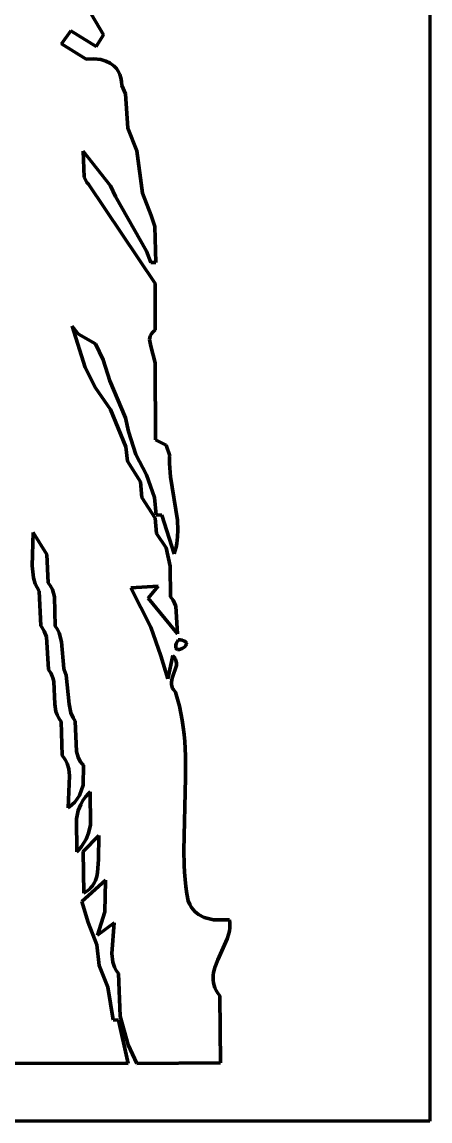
# Model space of a CAD drawing. Header units: millimetres. Extents: x 0 to 6.58, y 0 to 6.88.
# Drawn here: x 5.798 to 6.583, y 0 to 2.116 of the extents above; entities that cross this region are included whole.
import ezdxf

# ---------------------------------------------------------------- set-up
doc = ezdxf.new("R2010")
doc.units = ezdxf.units.MM
doc.layers.add('color#020202ff', color=7, linetype='CONTINUOUS', lineweight=100)
doc.layers.add('color#ffffffff', color=7, linetype='CONTINUOUS', lineweight=100)

msp = doc.modelspace()

# ---------------------------------------------------------------- linework, layer by layer
at = {"layer": 'color#020202ff'}
for p, q in [((5.9319, 2.1303), (5.955, 2.0911)), ((5.8921, 2.0984), (5.8745, 2.0737)), ((5.9412, 2.0686), (5.8921, 2.0984)), ((5.8745, 2.0737), (5.9221, 2.0439)), ((5.955, 2.0911), (5.9412, 2.0686)), ((5.9221, 2.0439), (5.9364, 2.0449)), ((5.9364, 2.0449), (5.9501, 2.0433)), ((5.9501, 2.0433), (5.9596, 2.0405)), ((5.9596, 2.0405), (5.9682, 2.0362)), ((5.9682, 2.0362), (5.9758, 2.0305)), ((5.9758, 2.0305), (5.9801, 2.026)), ((5.9801, 2.026), (5.9837, 2.0207)), ((5.9837, 2.0207), (5.9866, 2.0149)), ((5.9866, 2.0149), (5.9888, 2.0084)), ((5.9888, 2.0084), (5.9901, 2.0012)), ((5.9901, 2.0012), (5.9904, 1.9934)), ((5.9904, 1.9934), (5.9975, 1.9775)), ((5.9975, 1.9775), (6.0021, 1.9112)), ((6.0021, 1.9112), (6.0191, 1.8677)), ((5.9686, 1.8003), (5.9159, 1.8669)), ((5.9159, 1.8669), (5.9183, 1.8171)), ((6.0191, 1.8677), (6.0305, 1.7864)), ((5.9183, 1.8171), (5.9232, 1.807)), ((5.9232, 1.807), (5.9262, 1.8034)), ((5.9262, 1.8034), (6.0549, 1.612)), ((5.9785, 1.7796), (5.9686, 1.8003)), ((6.0381, 1.6747), (5.9785, 1.7796)), ((6.0305, 1.7864), (6.0468, 1.743)), ((6.0468, 1.743), (6.0539, 1.722)), ((6.0539, 1.722), (6.0562, 1.6524)), ((6.0461, 1.6529), (6.0381, 1.6747)), ((6.0562, 1.6524), (6.0461, 1.6529)), ((6.0549, 1.612), (6.0546, 1.5222)), ((5.9074, 1.5145), (5.8948, 1.5304)), ((5.8948, 1.5304), (5.9202, 1.4503)), ((5.9401, 1.4958), (5.9074, 1.5145)), ((6.0452, 1.5108), (6.044, 1.5046)), ((6.044, 1.5046), (6.046, 1.4914)), ((6.0472, 1.5148), (6.0452, 1.5108)), ((6.0503, 1.5186), (6.0472, 1.5148)), ((6.0523, 1.5204), (6.0503, 1.5186)), ((6.0546, 1.5222), (6.0523, 1.5204)), ((5.9547, 1.4651), (5.9401, 1.4958)), ((6.046, 1.4914), (6.0549, 1.4595)), ((5.9677, 1.4251), (5.9547, 1.4651)), ((5.9202, 1.4503), (5.9397, 1.4111)), ((6.0549, 1.4595), (6.0556, 1.3113)), ((5.9976, 1.3536), (5.9677, 1.4251)), ((5.9397, 1.4111), (5.9684, 1.3694)), ((5.9684, 1.3694), (5.9979, 1.2979)), ((6.0031, 1.3271), (5.9976, 1.3536)), ((6.0176, 1.2832), (6.0031, 1.3271)), ((5.9979, 1.2979), (6.0015, 1.27)), ((6.0556, 1.3113), (6.076, 1.3008)), ((6.076, 1.3008), (6.0826, 1.2808)), ((6.0015, 1.27), (6.0267, 1.2306)), ((6.0381, 1.2442), (6.0176, 1.2832)), ((6.0825, 1.279), (6.0823, 1.266)), ((6.0826, 1.2808), (6.0825, 1.279)), ((6.0823, 1.266), (6.0843, 1.2401)), ((6.0267, 1.2306), (6.0289, 1.2005)), ((6.0535, 1.2003), (6.0381, 1.2442)), ((6.0843, 1.2401), (6.0976, 1.1566)), ((6.0289, 1.2005), (6.0544, 1.1606)), ((6.0565, 1.167), (6.0535, 1.2003)), ((6.0673, 1.1663), (6.0565, 1.167)), ((6.0911, 1.092), (6.0673, 1.1663)), ((6.0544, 1.1606), (6.0571, 1.1313)), ((6.0976, 1.1566), (6.0985, 1.1373)), ((5.8197, 1.1329), (5.8182, 1.0689)), ((5.8464, 1.0903), (5.8197, 1.1329)), ((6.0571, 1.1313), (6.0757, 1.1033)), ((6.0979, 1.1244), (6.0962, 1.1115)), ((6.0985, 1.1373), (6.0979, 1.1244)), ((6.0757, 1.1033), (6.0834, 1.0682)), ((6.0949, 1.105), (6.0932, 1.0985)), ((6.0962, 1.1115), (6.0949, 1.105)), ((5.8485, 1.0358), (5.8464, 1.0903)), ((6.0932, 1.0985), (6.0911, 1.092)), ((5.8182, 1.0689), (5.8207, 1.0454)), ((6.0834, 1.0682), (6.0843, 1.0088)), ((5.8207, 1.0454), (5.8241, 1.0342)), ((5.8241, 1.0342), (5.8274, 1.027)), ((5.8274, 1.027), (5.8316, 1.02)), ((5.8316, 1.02), (5.8347, 0.9533)), ((5.8526, 1.0309), (5.8485, 1.0358)), ((5.8571, 1.0232), (5.8526, 1.0309)), ((5.8612, 1.0093), (5.8571, 1.0232)), ((6.0604, 1.0294), (6.0081, 1.0261)), ((6.0081, 1.0261), (6.0462, 0.9505)), ((6.0413, 1.0068), (6.0604, 1.0294)), ((5.8621, 0.9525), (5.8612, 1.0093)), ((6.0979, 0.9381), (6.0413, 1.0068)), ((6.0843, 1.0088), (6.0895, 1.0027)), ((6.0895, 1.0027), (6.0947, 0.9914)), ((6.0947, 0.9914), (6.0979, 0.9381)), ((5.8347, 0.9533), (5.8366, 0.9509)), ((5.866, 0.9475), (5.8621, 0.9525)), ((5.8366, 0.9509), (5.8414, 0.9431)), ((5.8414, 0.9431), (5.8454, 0.932)), ((5.8454, 0.932), (5.8492, 0.8692)), ((5.8702, 0.9397), (5.866, 0.9475)), ((5.8743, 0.9226), (5.8702, 0.9397)), ((6.0462, 0.9505), (6.0656, 0.8952)), ((5.8787, 0.8714), (5.8743, 0.9226)), ((6.0941, 0.9137), (6.0944, 0.9161)), ((6.0942, 0.9117), (6.0941, 0.9137)), ((6.0947, 0.9101), (6.0942, 0.9117)), ((6.0944, 0.9161), (6.0953, 0.9191)), ((6.0955, 0.909), (6.0947, 0.9101)), ((6.0953, 0.9191), (6.0967, 0.9225)), ((6.0967, 0.9225), (6.0986, 0.9265)), ((6.0986, 0.9265), (6.103, 0.9261)), ((6.103, 0.9261), (6.1065, 0.9254)), ((6.1065, 0.9254), (6.1094, 0.9246)), ((6.1115, 0.9129), (6.1066, 0.9095)), ((6.1094, 0.9246), (6.1116, 0.9236)), ((6.1138, 0.9156), (6.1115, 0.9129)), ((6.1116, 0.9236), (6.1132, 0.9224)), ((6.1132, 0.9224), (6.1142, 0.9212)), ((6.1145, 0.917), (6.1138, 0.9156)), ((6.1142, 0.9212), (6.1147, 0.9198)), ((6.1148, 0.9185), (6.1145, 0.917)), ((6.1147, 0.9198), (6.1148, 0.9185)), ((6.0656, 0.8952), (6.079, 0.8515)), ((6.079, 0.8515), (6.0884, 0.8961)), ((6.0884, 0.8961), (6.0906, 0.8938)), ((6.0906, 0.8938), (6.0923, 0.8915)), ((6.0923, 0.8915), (6.0937, 0.8892)), ((6.0937, 0.8892), (6.0947, 0.8868)), ((6.0966, 0.9082), (6.0955, 0.909)), ((6.0979, 0.9077), (6.0966, 0.9082)), ((6.0995, 0.9075), (6.0979, 0.9077)), ((6.1012, 0.9077), (6.0995, 0.9075)), ((6.1066, 0.9095), (6.1012, 0.9077)), ((5.8492, 0.8692), (5.8516, 0.8662)), ((5.8796, 0.8685), (5.8787, 0.8714)), ((5.8833, 0.8586), (5.8796, 0.8685)), ((6.0955, 0.8772), (6.0875, 0.8525)), ((6.0947, 0.8868), (6.0956, 0.882)), ((6.0956, 0.882), (6.0955, 0.8772)), ((5.8516, 0.8662), (5.8537, 0.863)), ((5.8537, 0.863), (5.8554, 0.8598)), ((5.8554, 0.8598), (5.8581, 0.8532)), ((5.8581, 0.8532), (5.8598, 0.8463)), ((5.8598, 0.8463), (5.8617, 0.8027)), ((5.889, 0.8025), (5.8833, 0.8586)), ((6.0875, 0.8525), (6.086, 0.8451)), ((6.086, 0.8451), (6.086, 0.8402)), ((6.086, 0.8402), (6.0864, 0.8378)), ((6.0864, 0.8378), (6.0871, 0.8353)), ((6.0871, 0.8353), (6.0882, 0.8329)), ((6.0882, 0.8329), (6.0897, 0.8306)), ((6.0897, 0.8306), (6.0916, 0.8282)), ((6.0916, 0.8282), (6.0939, 0.8258)), ((6.0939, 0.8258), (6.0979, 0.8124)), ((6.0979, 0.8124), (6.1013, 0.7989)), ((5.8617, 0.8027), (5.8638, 0.7886)), ((5.8638, 0.7886), (5.866, 0.7819)), ((5.8927, 0.7856), (5.889, 0.8025)), ((5.897, 0.776), (5.8927, 0.7856)), ((6.1013, 0.7989), (6.1043, 0.7853)), ((6.1043, 0.7853), (6.1067, 0.7717)), ((5.866, 0.7819), (5.8693, 0.7754)), ((5.8693, 0.7754), (5.8714, 0.7723)), ((5.8714, 0.7723), (5.8739, 0.7693)), ((5.8739, 0.7693), (5.8758, 0.7037)), ((5.9009, 0.7698), (5.897, 0.776)), ((5.903, 0.7116), (5.9009, 0.7698)), ((6.1067, 0.7717), (6.1087, 0.758)), ((6.1087, 0.758), (6.1102, 0.7442)), ((6.1102, 0.7442), (6.1114, 0.7304)), ((6.1114, 0.7304), (6.1128, 0.7027)), ((5.8758, 0.7037), (5.8783, 0.7007)), ((5.8783, 0.7007), (5.8824, 0.6946)), ((5.9063, 0.7003), (5.903, 0.7116)), ((5.9106, 0.6924), (5.9063, 0.7003)), ((6.1128, 0.7027), (6.1131, 0.6608)), ((5.8824, 0.6946), (5.8855, 0.6883)), ((5.8855, 0.6883), (5.8885, 0.6782)), ((5.8885, 0.6782), (5.8901, 0.6642)), ((5.9145, 0.6875), (5.9106, 0.6924)), ((5.9168, 0.6852), (5.9145, 0.6875)), ((5.9159, 0.6467), (5.9168, 0.6852)), ((5.8901, 0.6642), (5.8873, 0.6026)), ((6.1131, 0.6608), (6.1096, 0.5206)), ((5.9088, 0.6265), (5.9159, 0.6467)), ((5.8901, 0.6047), (5.8999, 0.6137)), ((5.8999, 0.6137), (5.9088, 0.6265)), ((5.9155, 0.6168), (5.9114, 0.6095)), ((5.9205, 0.6238), (5.9155, 0.6168)), ((5.9265, 0.6304), (5.9205, 0.6238)), ((5.9298, 0.6336), (5.9265, 0.6304)), ((5.93, 0.5703), (5.9298, 0.6336)), ((5.8873, 0.6026), (5.8901, 0.6047)), ((5.9068, 0.598), (5.903, 0.5819)), ((5.9114, 0.6095), (5.9068, 0.598)), ((5.903, 0.5819), (5.9038, 0.5184)), ((5.9217, 0.5427), (5.9263, 0.5542)), ((5.9263, 0.5542), (5.93, 0.5703)), ((5.9129, 0.5283), (5.9177, 0.5354)), ((5.9465, 0.5496), (5.9159, 0.519)), ((5.9177, 0.5354), (5.9217, 0.5427)), ((5.9454, 0.5034), (5.9465, 0.5496)), ((5.9038, 0.5184), (5.907, 0.5216)), ((5.907, 0.5216), (5.9129, 0.5283)), ((5.9159, 0.519), (5.9172, 0.4386)), ((6.1096, 0.5206), (6.1104, 0.4927)), ((5.944, 0.4783), (5.9454, 0.5034)), ((6.1104, 0.4927), (6.1112, 0.4788)), ((5.9397, 0.463), (5.9423, 0.4705)), ((5.9423, 0.4705), (5.944, 0.4783)), ((6.1112, 0.4788), (6.1123, 0.465)), ((5.9594, 0.4637), (5.9134, 0.4227)), ((5.925, 0.4437), (5.9283, 0.4465)), ((5.9283, 0.4465), (5.9312, 0.4495)), ((5.9312, 0.4495), (5.9338, 0.4527)), ((5.9338, 0.4527), (5.9361, 0.456)), ((5.9361, 0.456), (5.938, 0.4594)), ((5.938, 0.4594), (5.9397, 0.463)), ((5.9577, 0.4024), (5.9593, 0.4621)), ((5.9593, 0.4621), (5.9594, 0.4637)), ((6.1123, 0.465), (6.1139, 0.4512)), ((6.1139, 0.4512), (6.1158, 0.4374)), ((5.9172, 0.4386), (5.9213, 0.441)), ((5.9213, 0.441), (5.925, 0.4437)), ((6.1158, 0.4374), (6.1182, 0.4237)), ((6.1182, 0.4237), (6.1212, 0.4169)), ((5.9134, 0.4227), (5.9257, 0.3821)), ((5.9434, 0.3579), (5.9577, 0.4024)), ((6.1212, 0.4169), (6.1247, 0.411)), ((6.1247, 0.411), (6.1308, 0.4035)), ((6.1308, 0.4035), (6.1379, 0.3976)), ((5.9257, 0.3821), (5.9427, 0.3391)), ((5.976, 0.3817), (5.9434, 0.3579)), ((5.9711, 0.3224), (5.976, 0.3817)), ((6.1379, 0.3976), (6.1487, 0.3919)), ((6.1487, 0.3919), (6.167, 0.3874)), ((6.167, 0.3874), (6.1974, 0.3873)), ((6.1974, 0.3873), (6.1981, 0.3819)), ((6.1981, 0.3819), (6.1983, 0.3766)), ((6.1963, 0.3608), (6.1932, 0.3505)), ((6.1974, 0.366), (6.1963, 0.3608)), ((6.198, 0.3712), (6.1974, 0.366)), ((6.1983, 0.3766), (6.198, 0.3712)), ((5.9427, 0.3391), (5.9468, 0.2996)), ((6.1932, 0.3505), (6.1753, 0.3103)), ((5.9732, 0.3055), (5.9711, 0.3224)), ((5.9468, 0.2996), (5.9634, 0.2574)), ((5.9766, 0.2959), (5.9732, 0.3055)), ((6.1753, 0.3103), (6.1695, 0.2956)), ((5.9799, 0.2897), (5.9766, 0.2959)), ((5.9843, 0.2838), (5.9799, 0.2897)), ((5.9876, 0.2021), (5.9843, 0.2838)), ((6.1663, 0.2809), (6.1659, 0.276)), ((6.1659, 0.276), (6.1661, 0.2711)), ((6.167, 0.2858), (6.1663, 0.2809)), ((6.1681, 0.2907), (6.167, 0.2858)), ((6.1695, 0.2956), (6.1681, 0.2907)), ((5.9634, 0.2574), (5.9737, 0.1948)), ((6.1661, 0.2711), (6.1667, 0.2661)), ((6.1667, 0.2661), (6.1679, 0.2612)), ((6.1679, 0.2612), (6.1697, 0.2563)), ((6.1697, 0.2563), (6.1722, 0.2513)), ((6.1722, 0.2513), (6.1753, 0.2463)), ((6.1753, 0.2463), (6.1792, 0.2413)), ((6.1792, 0.2413), (6.1802, 0.1121)), ((5.9737, 0.1948), (5.9844, 0.1942)), ((5.9844, 0.1942), (6.0028, 0.1108)), ((6.003, 0.1465), (5.9876, 0.2021)), ((6.0193, 0.111), (6.003, 0.1465)), ((6.0028, 0.1108), (5.7624, 0.1113)), ((6.1802, 0.1121), (6.0193, 0.111))]:
    msp.add_line(p, q, dxfattribs=at)
at = {"layer": 'color#ffffffff'}
for p, q in [((6.5833, 6.875), (6.5833, 0)), ((5.955, 2.0911), (5.9319, 2.1303)), ((5.8745, 2.0737), (5.8921, 2.0984)), ((5.8921, 2.0984), (5.9412, 2.0686)), ((5.9221, 2.0439), (5.8745, 2.0737)), ((5.9412, 2.0686), (5.955, 2.0911)), ((5.9364, 2.0449), (5.9221, 2.0439)), ((5.9501, 2.0433), (5.9364, 2.0449)), ((5.9596, 2.0405), (5.9501, 2.0433)), ((5.9682, 2.0362), (5.9596, 2.0405)), ((5.9758, 2.0305), (5.9682, 2.0362)), ((5.9801, 2.026), (5.9758, 2.0305)), ((5.9837, 2.0207), (5.9801, 2.026)), ((5.9866, 2.0149), (5.9837, 2.0207)), ((5.9888, 2.0084), (5.9866, 2.0149)), ((5.9901, 2.0012), (5.9888, 2.0084)), ((5.9904, 1.9934), (5.9901, 2.0012)), ((5.9975, 1.9775), (5.9904, 1.9934)), ((6.0021, 1.9112), (5.9975, 1.9775)), ((6.0191, 1.8677), (6.0021, 1.9112)), ((5.9183, 1.8171), (5.9159, 1.8669)), ((5.9159, 1.8669), (5.9686, 1.8003)), ((6.0305, 1.7864), (6.0191, 1.8677)), ((5.9232, 1.807), (5.9183, 1.8171)), ((5.9262, 1.8034), (5.9232, 1.807)), ((6.0549, 1.612), (5.9262, 1.8034)), ((5.9686, 1.8003), (5.9785, 1.7796)), ((5.9785, 1.7796), (6.0381, 1.6747)), ((6.0468, 1.743), (6.0305, 1.7864)), ((6.0539, 1.722), (6.0468, 1.743)), ((6.0562, 1.6524), (6.0539, 1.722)), ((6.0381, 1.6747), (6.0461, 1.6529)), ((6.0461, 1.6529), (6.0562, 1.6524)), ((6.0546, 1.5222), (6.0549, 1.612)), ((5.9202, 1.4503), (5.8948, 1.5304)), ((5.8948, 1.5304), (5.9074, 1.5145)), ((5.9074, 1.5145), (5.9401, 1.4958)), ((6.044, 1.5046), (6.0452, 1.5108)), ((6.046, 1.4914), (6.044, 1.5046)), ((6.0452, 1.5108), (6.0472, 1.5148)), ((6.0472, 1.5148), (6.0503, 1.5186)), ((6.0503, 1.5186), (6.0523, 1.5204)), ((6.0523, 1.5204), (6.0546, 1.5222)), ((5.9401, 1.4958), (5.9547, 1.4651)), ((6.0549, 1.4595), (6.046, 1.4914)), ((5.9547, 1.4651), (5.9677, 1.4251)), ((5.9397, 1.4111), (5.9202, 1.4503)), ((6.0556, 1.3113), (6.0549, 1.4595)), ((5.9677, 1.4251), (5.9976, 1.3536)), ((5.9684, 1.3694), (5.9397, 1.4111)), ((5.9979, 1.2979), (5.9684, 1.3694)), ((5.9976, 1.3536), (6.0031, 1.3271)), ((6.0031, 1.3271), (6.0176, 1.2832)), ((6.0015, 1.27), (5.9979, 1.2979)), ((6.076, 1.3008), (6.0556, 1.3113)), ((6.0826, 1.2808), (6.076, 1.3008)), ((6.0267, 1.2306), (6.0015, 1.27)), ((6.0176, 1.2832), (6.0381, 1.2442)), ((6.0823, 1.266), (6.0825, 1.279)), ((6.0825, 1.279), (6.0826, 1.2808)), ((6.0843, 1.2401), (6.0823, 1.266)), ((6.0289, 1.2005), (6.0267, 1.2306)), ((6.0381, 1.2442), (6.0535, 1.2003)), ((6.0976, 1.1566), (6.0843, 1.2401)), ((6.0544, 1.1606), (6.0289, 1.2005)), ((6.0535, 1.2003), (6.0565, 1.167)), ((6.0565, 1.167), (6.0673, 1.1663)), ((6.0673, 1.1663), (6.0911, 1.092)), ((6.0571, 1.1313), (6.0544, 1.1606)), ((6.0985, 1.1373), (6.0976, 1.1566)), ((5.8182, 1.0689), (5.8197, 1.1329)), ((5.8197, 1.1329), (5.8464, 1.0903)), ((6.0757, 1.1033), (6.0571, 1.1313)), ((6.0962, 1.1115), (6.0979, 1.1244)), ((6.0979, 1.1244), (6.0985, 1.1373)), ((6.0834, 1.0682), (6.0757, 1.1033)), ((6.0932, 1.0985), (6.0949, 1.105)), ((6.0949, 1.105), (6.0962, 1.1115)), ((5.8464, 1.0903), (5.8485, 1.0358)), ((6.0911, 1.092), (6.0932, 1.0985)), ((5.8207, 1.0454), (5.8182, 1.0689)), ((6.0843, 1.0088), (6.0834, 1.0682)), ((5.8241, 1.0342), (5.8207, 1.0454)), ((5.8274, 1.027), (5.8241, 1.0342)), ((5.8316, 1.02), (5.8274, 1.027)), ((5.8347, 0.9533), (5.8316, 1.02)), ((5.8485, 1.0358), (5.8526, 1.0309)), ((5.8526, 1.0309), (5.8571, 1.0232)), ((5.8571, 1.0232), (5.8612, 1.0093)), ((6.0081, 1.0261), (6.0604, 1.0294)), ((6.0462, 0.9505), (6.0081, 1.0261)), ((6.0604, 1.0294), (6.0413, 1.0068)), ((5.8612, 1.0093), (5.8621, 0.9525)), ((6.0413, 1.0068), (6.0979, 0.9381)), ((6.0895, 1.0027), (6.0843, 1.0088)), ((6.0947, 0.9914), (6.0895, 1.0027)), ((6.0979, 0.9381), (6.0947, 0.9914)), ((5.8366, 0.9509), (5.8347, 0.9533)), ((5.8621, 0.9525), (5.866, 0.9475)), ((5.8414, 0.9431), (5.8366, 0.9509)), ((5.8454, 0.932), (5.8414, 0.9431)), ((5.8492, 0.8692), (5.8454, 0.932)), ((5.866, 0.9475), (5.8702, 0.9397)), ((5.8702, 0.9397), (5.8743, 0.9226)), ((6.0656, 0.8952), (6.0462, 0.9505)), ((5.8743, 0.9226), (5.8787, 0.8714)), ((6.0944, 0.9161), (6.0941, 0.9137)), ((6.0941, 0.9137), (6.0942, 0.9117)), ((6.0942, 0.9117), (6.0947, 0.9101)), ((6.0953, 0.9191), (6.0944, 0.9161)), ((6.0947, 0.9101), (6.0955, 0.909)), ((6.0967, 0.9225), (6.0953, 0.9191)), ((6.0986, 0.9265), (6.0967, 0.9225)), ((6.103, 0.9261), (6.0986, 0.9265)), ((6.1065, 0.9254), (6.103, 0.9261)), ((6.1094, 0.9246), (6.1065, 0.9254)), ((6.1066, 0.9095), (6.1115, 0.9129)), ((6.1116, 0.9236), (6.1094, 0.9246)), ((6.1115, 0.9129), (6.1138, 0.9156)), ((6.1132, 0.9224), (6.1116, 0.9236)), ((6.1142, 0.9212), (6.1132, 0.9224)), ((6.1138, 0.9156), (6.1145, 0.917)), ((6.1147, 0.9198), (6.1142, 0.9212)), ((6.1145, 0.917), (6.1148, 0.9185)), ((6.1148, 0.9185), (6.1147, 0.9198)), ((6.079, 0.8515), (6.0656, 0.8952)), ((6.0884, 0.8961), (6.079, 0.8515)), ((6.0906, 0.8938), (6.0884, 0.8961)), ((6.0923, 0.8915), (6.0906, 0.8938)), ((6.0937, 0.8892), (6.0923, 0.8915)), ((6.0947, 0.8868), (6.0937, 0.8892)), ((6.0955, 0.909), (6.0966, 0.9082)), ((6.0966, 0.9082), (6.0979, 0.9077)), ((6.0979, 0.9077), (6.0995, 0.9075)), ((6.0995, 0.9075), (6.1012, 0.9077)), ((6.1012, 0.9077), (6.1066, 0.9095)), ((5.8516, 0.8662), (5.8492, 0.8692)), ((5.8787, 0.8714), (5.8796, 0.8685)), ((5.8796, 0.8685), (5.8833, 0.8586)), ((6.0875, 0.8525), (6.0955, 0.8772)), ((6.0956, 0.882), (6.0947, 0.8868)), ((6.0955, 0.8772), (6.0956, 0.882)), ((5.8537, 0.863), (5.8516, 0.8662)), ((5.8554, 0.8598), (5.8537, 0.863)), ((5.8581, 0.8532), (5.8554, 0.8598)), ((5.8598, 0.8463), (5.8581, 0.8532)), ((5.8617, 0.8027), (5.8598, 0.8463)), ((5.8833, 0.8586), (5.889, 0.8025)), ((6.086, 0.8451), (6.0875, 0.8525)), ((6.086, 0.8402), (6.086, 0.8451)), ((6.0864, 0.8378), (6.086, 0.8402)), ((6.0871, 0.8353), (6.0864, 0.8378)), ((6.0882, 0.8329), (6.0871, 0.8353)), ((6.0897, 0.8306), (6.0882, 0.8329)), ((6.0916, 0.8282), (6.0897, 0.8306)), ((6.0939, 0.8258), (6.0916, 0.8282)), ((6.0979, 0.8124), (6.0939, 0.8258)), ((6.1013, 0.7989), (6.0979, 0.8124)), ((5.8638, 0.7886), (5.8617, 0.8027)), ((5.866, 0.7819), (5.8638, 0.7886)), ((5.889, 0.8025), (5.8927, 0.7856)), ((5.8927, 0.7856), (5.897, 0.776)), ((6.1043, 0.7853), (6.1013, 0.7989)), ((6.1067, 0.7717), (6.1043, 0.7853)), ((5.8693, 0.7754), (5.866, 0.7819)), ((5.8714, 0.7723), (5.8693, 0.7754)), ((5.8739, 0.7693), (5.8714, 0.7723)), ((5.8758, 0.7037), (5.8739, 0.7693)), ((5.897, 0.776), (5.9009, 0.7698)), ((5.9009, 0.7698), (5.903, 0.7116)), ((6.1087, 0.758), (6.1067, 0.7717)), ((6.1102, 0.7442), (6.1087, 0.758)), ((6.1114, 0.7304), (6.1102, 0.7442)), ((6.1128, 0.7027), (6.1114, 0.7304)), ((5.8783, 0.7007), (5.8758, 0.7037)), ((5.8824, 0.6946), (5.8783, 0.7007)), ((5.903, 0.7116), (5.9063, 0.7003)), ((5.9063, 0.7003), (5.9106, 0.6924)), ((6.1131, 0.6608), (6.1128, 0.7027)), ((5.8855, 0.6883), (5.8824, 0.6946)), ((5.8885, 0.6782), (5.8855, 0.6883)), ((5.8901, 0.6642), (5.8885, 0.6782)), ((5.9106, 0.6924), (5.9145, 0.6875)), ((5.9145, 0.6875), (5.9168, 0.6852)), ((5.9168, 0.6852), (5.9159, 0.6467)), ((5.8873, 0.6026), (5.8901, 0.6642)), ((6.1096, 0.5206), (6.1131, 0.6608)), ((5.9159, 0.6467), (5.9088, 0.6265)), ((5.8999, 0.6137), (5.8901, 0.6047)), ((5.9088, 0.6265), (5.8999, 0.6137)), ((5.9114, 0.6095), (5.9155, 0.6168)), ((5.9155, 0.6168), (5.9205, 0.6238)), ((5.9205, 0.6238), (5.9265, 0.6304)), ((5.9265, 0.6304), (5.9298, 0.6336)), ((5.9298, 0.6336), (5.93, 0.5703)), ((5.8901, 0.6047), (5.8873, 0.6026)), ((5.903, 0.5819), (5.9068, 0.598)), ((5.9068, 0.598), (5.9114, 0.6095)), ((5.9038, 0.5184), (5.903, 0.5819)), ((5.9263, 0.5542), (5.9217, 0.5427)), ((5.93, 0.5703), (5.9263, 0.5542)), ((5.9177, 0.5354), (5.9129, 0.5283)), ((5.9159, 0.519), (5.9465, 0.5496)), ((5.9217, 0.5427), (5.9177, 0.5354)), ((5.9465, 0.5496), (5.9454, 0.5034)), ((5.907, 0.5216), (5.9038, 0.5184)), ((5.9129, 0.5283), (5.907, 0.5216)), ((5.9172, 0.4386), (5.9159, 0.519)), ((6.1104, 0.4927), (6.1096, 0.5206)), ((5.9454, 0.5034), (5.944, 0.4783)), ((6.1112, 0.4788), (6.1104, 0.4927)), ((5.9423, 0.4705), (5.9397, 0.463)), ((5.944, 0.4783), (5.9423, 0.4705)), ((6.1123, 0.465), (6.1112, 0.4788)), ((5.9134, 0.4227), (5.9594, 0.4637)), ((5.9283, 0.4465), (5.925, 0.4437)), ((5.9312, 0.4495), (5.9283, 0.4465)), ((5.9338, 0.4527), (5.9312, 0.4495)), ((5.9361, 0.456), (5.9338, 0.4527)), ((5.938, 0.4594), (5.9361, 0.456)), ((5.9397, 0.463), (5.938, 0.4594)), ((5.9593, 0.4621), (5.9577, 0.4024)), ((5.9594, 0.4637), (5.9593, 0.4621)), ((6.1139, 0.4512), (6.1123, 0.465)), ((6.1158, 0.4374), (6.1139, 0.4512)), ((5.9213, 0.441), (5.9172, 0.4386)), ((5.925, 0.4437), (5.9213, 0.441)), ((6.1182, 0.4237), (6.1158, 0.4374)), ((6.1212, 0.4169), (6.1182, 0.4237)), ((5.9257, 0.3821), (5.9134, 0.4227)), ((5.9577, 0.4024), (5.9434, 0.3579)), ((6.1247, 0.411), (6.1212, 0.4169)), ((6.1308, 0.4035), (6.1247, 0.411)), ((6.1379, 0.3976), (6.1308, 0.4035)), ((5.9427, 0.3391), (5.9257, 0.3821)), ((5.9434, 0.3579), (5.976, 0.3817)), ((5.976, 0.3817), (5.9711, 0.3224)), ((6.1487, 0.3919), (6.1379, 0.3976)), ((6.167, 0.3874), (6.1487, 0.3919)), ((6.1974, 0.3873), (6.167, 0.3874)), ((6.1981, 0.3819), (6.1974, 0.3873)), ((6.1983, 0.3766), (6.1981, 0.3819)), ((6.1932, 0.3505), (6.1963, 0.3608)), ((6.1963, 0.3608), (6.1974, 0.366)), ((6.1974, 0.366), (6.198, 0.3712)), ((6.198, 0.3712), (6.1983, 0.3766)), ((5.9468, 0.2996), (5.9427, 0.3391)), ((6.1753, 0.3103), (6.1932, 0.3505)), ((5.9711, 0.3224), (5.9732, 0.3055)), ((5.9634, 0.2574), (5.9468, 0.2996)), ((5.9732, 0.3055), (5.9766, 0.2959)), ((6.1695, 0.2956), (6.1753, 0.3103)), ((5.9766, 0.2959), (5.9799, 0.2897)), ((5.9799, 0.2897), (5.9843, 0.2838)), ((5.9843, 0.2838), (5.9876, 0.2021)), ((6.1659, 0.276), (6.1663, 0.2809)), ((6.1661, 0.2711), (6.1659, 0.276)), ((6.1663, 0.2809), (6.167, 0.2858)), ((6.167, 0.2858), (6.1681, 0.2907)), ((6.1681, 0.2907), (6.1695, 0.2956)), ((5.9737, 0.1948), (5.9634, 0.2574)), ((6.1667, 0.2661), (6.1661, 0.2711)), ((6.1679, 0.2612), (6.1667, 0.2661)), ((6.1697, 0.2563), (6.1679, 0.2612)), ((6.1722, 0.2513), (6.1697, 0.2563)), ((6.1753, 0.2463), (6.1722, 0.2513)), ((6.1792, 0.2413), (6.1753, 0.2463)), ((6.1802, 0.1121), (6.1792, 0.2413)), ((5.9844, 0.1942), (5.9737, 0.1948)), ((6.0028, 0.1108), (5.9844, 0.1942)), ((5.9876, 0.2021), (6.003, 0.1465)), ((6.003, 0.1465), (6.0193, 0.111)), ((5.7624, 0.1113), (6.0028, 0.1108)), ((6.0193, 0.111), (6.1802, 0.1121)), ((6.5833, 0), (0, 0))]:
    msp.add_line(p, q, dxfattribs=at)

doc.saveas('drawing.dxf')
